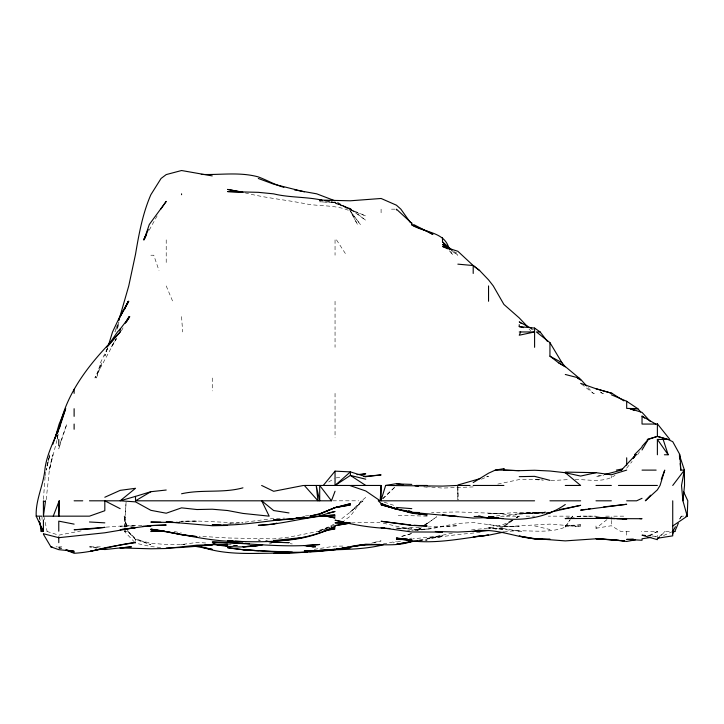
<?xml version="1.0" encoding="UTF-8"?>
<svg xmlns="http://www.w3.org/2000/svg" width="724" height="724" viewBox="0 0 724 724"><rect width="100%" height="100%" fill="white"/><g stroke="black" fill="none" stroke-linecap="round" stroke-linejoin="round"><path stroke-width="0.54" stroke-dasharray="3.62 2.71" d="M134.773 542.357L124.474 531.506L124.582 528.212M124.618 527.117L126.103 501.904L125.071 516.158L125.505 527.117M43.413 499.334L45.096 476.682M46.173 499.714L49.359 470.111L52.653 454.762L49.304 470.111L56.888 440.436M45.232 475.587L45.766 471.206M118.229 324.289L117.297 329.773L118.89 322.099M47.856 462.437L46.381 470.111L49.811 454.762L46.942 466.012M48.065 461.333L48.698 458.048M48.915 456.953L49.332 454.762M57.151 439.414L58.164 434.246M58.11 434.21L57.015 439.414L58.544 432.183M116.962 325.827L114.953 331.963L118.962 321.918M107.478 348.289L104.817 356.09L107.532 348.289M679.655 519.008L681.384 516.158L680.533 518.203L681.384 516.158L685.863 516.158M107.433 348.217L100.509 362.661L96.392 378.009L101.93 362.661L94.916 378.009L116.22 338.751L110.989 347.312L117.297 337.447M157.126 215.888L149.198 230.178M121.315 331.004L123.397 327.167M679.764 519.036L681.384 516.158M637.6 454.762L639.817 451.396M503.895 532.068C524.257 528.221 545.507 535.072 565.29 527.108L570.141 519.805M570.747 518.891L572.575 516.158L548.294 516.158M626.685 468.12L632.143 461.441M565.29 527.108L570.141 519.615M570.747 518.755L572.575 516.158M365.747 497.397L361.548 500.809L350.398 516.149L344.081 520.619M661.13 535.597L664.876 531.506L672.732 531.506M361.548 500.809L350.398 512.094L363.032 500.809L350.398 512.013L340.923 519.316M382.715 498.709L394.833 487.017M382.715 498.746L395.639 486.573M659.048 536.746L664.876 531.506M595.988 525.968L595.988 528.276L607.074 519.524M512.963 520.158L503.895 526.828L495.705 529.289M516.592 517.488L518.411 516.158L516.592 517.37M417.268 530.212L420.861 527.633M424.454 525.054L427.151 523.117L424.373 525.054M575.155 479.56C588.331 479.297 603.463 483.324 615.011 475.324M416.988 530.212L420.68 527.633M512.058 520.411L503.895 525.877L512.918 520.158M328.705 482.012L334.144 478.564M516.529 517.868L519.244 516.158L506.357 516.158M649.709 535.887L657.383 531.506L657.383 536.493L654.098 536.982M511.569 520.321C498.963 528.529 483.324 528.203 468.935 530.285M516.366 517.714L519.244 516.158M334.09 524.194L319.7 531.054L317.42 531.506L319.7 531.416L323.791 529.76M648.749 535.579L657.383 531.506L641.211 531.506M663.528 535.552L671.709 531.95M481.379 479.207L488.546 476.256L484.446 477.406M324.823 529.344L327.891 528.095M328.913 527.678L331.981 526.429M335.049 525.19L319.7 530.194L326.28 528.828M411.793 533.488L400.544 536.728L411.793 533.561M400.544 541.172L393.159 542.909M372.326 542.891L381.096 540.891L371.231 543.1M497.777 484.103L519.244 479.569L542.267 479.659M452.364 533.145L427.151 538.375L442.5 535.688L412.897 538.846M601.472 475.243L595.988 476.41L603.662 475.605M81.16 530.864L58.771 535.163L47.151 531.506L44.472 531.506M409.603 538.584L411.793 538.131M576.829 516.791L580.639 516.04L595.988 516.248M383.295 543.95L396.444 541.299M577.345 516.791L580.639 516.158L587.218 516.8M419.468 540.312L442.5 536.475L427.151 538.629L457.849 534.529L482.836 532.176M319.7 531.135L289.003 537.108L273.654 538.882L227.608 537.977L199.1 536.212M595.988 528.276L611.337 525.742L620.857 531.506L631.165 531.506M496.329 515.986L503.895 514.809L545.552 512.339M314.216 549.353L335.049 546.095L344.923 546.095M577.345 516.674L580.639 516.158M245.146 522.149L273.654 518.438L284.623 518.113M269.265 543.923L271.464 543.652M336.144 477.867L341.628 477.27M227.608 524.149L234.187 523.425M235.282 523.307L242.956 522.466M565.29 526.538L580.639 524.873L580.639 526.61L565.29 525.561L580.639 524.873M500.601 516.728L519.244 514.248L545.552 512.031L534.593 513.47L545.552 512.085L519.244 513.443L534.593 512.601L519.244 512.239L503.895 513.425L488.546 513.542L503.895 513.669L457.849 511.959L431.531 512.483M427.151 487.225L423.857 486.845L431.531 486.845M415.087 530.348L427.151 529.407L442.5 526.629L457.849 525.724L428.246 526.981M551.036 480.6L569.67 479.523M179.371 521.325L196.91 521.018L242.956 523.063M105.912 527.153L120.166 526.104L135.515 525.923L120.166 526.267L135.515 525.334L142.094 525.678M229.798 523.995L234.187 523.687M419.468 527.452L396.444 528.466L411.793 528.113L393.159 528.077M305.447 515.868L308.741 515.723M383.295 523.208L411.793 529.715L427.151 529.063L411.793 530.122L427.151 528.972L457.849 523.461L473.197 522.511L503.895 526.71L549.941 524.104L580.639 526.61M351.493 522.918L365.747 522.312L380 522.656M503.895 526.71L519.244 526.221L503.895 526.728L488.546 524.493M540.077 479.451L534.593 479.569L543.362 480.211M473.197 486.917L442.5 488.085L429.341 486.935M477.378 516.14L473.197 516.429L477.578 516.493M419.468 540.14L427.151 540.122L419.468 540.095M391.485 209.173L395.458 209.173M150.863 255.219L153.76 255.219L159.008 270.568M581.481 384.037L593.282 393.358L595.988 393.358M600.486 392.037L602.287 393.358L605.3 393.358M332.859 500.809L358.706 500.809M427.151 516.158L396.444 515.289M526.077 516.158L534.593 516.158M587.743 516.158L595.798 516.158M605.698 516.158L611.337 516.158L611.337 519.352M613.762 516.158L625.862 516.158M124.474 531.506L127.487 531.506M56.02 546.855L57.296 546.855M58.771 546.855L61.875 546.855M90.364 546.855L101.478 546.855M477.578 516.293L473.197 516.158L477.578 516.728M205.679 542.982L196.91 542.43L181.561 544.539L166.212 544.539L150.863 543.181L135.515 539.498L128.058 531.506L127.261 528.439L128.067 531.506L135.515 539.498L150.863 544.72L135.515 538.484L128.067 531.506M160.638 547.516L150.863 546.557L135.515 543.136M647.518 535.642L650.804 535.932M651.899 536.022L657.383 536.493M237.472 545.742L231.997 545.235L236.377 545.679M98.238 547.679L89.468 546.855L98.238 548.403M290.098 543.724L292.297 543.941M407.413 530.077L409.603 530.339M227.608 544.385L238.567 545.769M174.258 531.506L181.561 533.054M60.961 548.448L58.771 547.977L60.816 548.548M531.298 329.357L533.498 329.854M534.593 525.923L549.941 529.506L549.941 530.982M245.056 192.837C264.55 197.86 284.641 199.643 304.352 203.544C319.61 206.783 335.99 204.367 350.398 211.155L360.389 224.521L350.398 211.082L357.52 224.521L349.321 209.173L335.049 200.82M61.839 548.267L58.771 547.263L61.839 548.466M335.049 203.399L350.398 208.422L365.747 220.286L350.398 209.173L335.049 202.584L330.669 201.779L335.049 202.584L365.747 215.978L350.398 210.032L335.049 202.584L330.669 201.869L335.049 202.62L319.7 201.815L335.049 202.204L351.493 209.173M384.173 502.139L395.422 505.877M453.749 251.644L456.817 253.065M452.428 251.427L457.849 255.219L453.577 251.499M529.027 329.275L530.801 330.624M600.712 392.046L602.287 393.358M588.078 387.575L593.282 393.358M449.396 250.757L452.844 255.219L450.274 250.423M336.497 239.87L346.461 255.219M166.212 285.917L172.665 301.265M124.094 516.158L127.008 527.407L124.094 516.158L125.225 527.117M43.811 516.158L47.151 531.506M39.594 517.253L40.209 520.538M39.386 516.158L39.72 519.443M125.343 528.212L125.677 531.506L125.551 528.212M181.561 316.614L182.665 331.963M457.894 486.555L458.428 499.714M457.315 486.537L457.803 499.542L457.849 486.537M41.992 516.158L42.064 519.443M626.685 531.506L626.685 535.95M611.337 476.003L611.337 477.931M611.337 520.42L611.337 525.742M381.096 209.173L381.096 213.942M335.049 239.87L335.049 255.219M335.049 301.265L335.049 329.61M335.049 331.963L335.049 347.312M335.049 393.358L335.049 437.839M212.259 378.009L212.259 390.924M166.212 239.87L166.212 262.676M135.515 539.498L135.515 541.443M61.404 439.414L58.771 448.907L66.816 424.056L61.404 439.414M421.169 527.823L417.748 530.276L421.169 527.832M427.151 523.524L425.441 524.746L436.708 516.773L427.151 523.543M534.593 513.072L519.244 513.235L545.552 513.117L534.593 513.072M196.91 521.171L181.561 521.217L196.91 521.171M503.895 528.692L488.546 528.547L503.895 529.099L488.546 527.678L521.723 531.506L503.895 528.692M184.846 544.765L181.561 544.376L184.846 544.837M260.495 540.303L258.305 539.977L260.495 540.312"/><path stroke-width="1.09" d="M59.214 500.809L58.771 516.158L59.214 500.809L53.25 516.158M380.263 499.714L381.096 485.46L350.398 485.46M40.064 522.737L40.978 531.506L43.413 531.506L36.2 516.158C35.476 500.157 43.196 485.804 44.843 470.111C46.508 453.695 55.169 439.459 60.183 424.056C67.151 394.924 84.871 370.199 104.817 348.479L120.166 331.963L120.166 329.058L129.75 316.614L126.754 321.411M672.732 525.995L687.212 516.158L682.931 500.809L684.533 485.46L684.415 470.111L679.32 454.762M120.166 508.664L104.817 500.809L104.817 510.719L89.468 516.158L43.413 516.158L45.54 500.809L43.413 501.886M118.971 319.908L128.754 285.917L135.515 254.269C138.918 234.024 142.628 213.652 150.863 194.711L161.054 178.475L166.212 174.584L181.561 170.52L212.259 175.905M680.171 463.532L680.795 470.111L684.415 470.111L681.519 485.46L682.931 500.809M65.64 408.707L60.192 424.056L59.368 428.11L65.64 408.707L59.142 424.056L54.979 438.4M672.732 533.977L673.157 532.33M57.929 431.947L60.183 424.056M57.929 431.975L58.771 428.789M108.446 345.267L112.528 331.963L119.813 316.614L128.763 301.265L120.166 316.614L128.284 301.265L124.528 309.456M381.421 499.207L385.63 485.46L396.444 483.659L403.024 484.736M118.636 320.705L119.976 316.614M52.698 444.527L57.567 431.287M55.06 438.391L57.658 431.287M166.212 490.03L150.863 491.705L135.515 496.383L135.515 500.809L331.456 500.809L335.049 491.243M661.256 479.315L664.75 470.111L660.062 485.46L657.383 489.858L645.31 500.809L650.595 495.198M146.682 233.734L144.076 239.87L149.28 224.521L166.212 201.417L160.755 209.173M674.813 531.506L678.316 523.316M520.683 331.963L519.244 335.221L534.593 331.963L534.593 347.312M148.284 229.635L143.651 239.87L145.868 235.988M125.994 322.37L129.107 316.614L125.198 323.329M645.319 535.452L642.034 535.172L657.383 539.697L657.383 538.249L672.732 535.851L672.732 531.697L674.976 531.506L672.732 531.506L675.438 526.71M642.034 449.957L648.242 439.414L657.383 436.391L667.799 439.414L672.732 441.667L679.945 454.762L680.795 470.111M633.283 458.319L635.681 454.762M633.346 458.319L635.763 454.762L621.436 470.111L604.757 474.537M672.732 485.46L684.415 470.111M323.266 485.46L335.049 471.152L350.398 471.885L365.747 476.691L381.096 474.908L363.557 476.501L365.747 476.691M120.166 331.963L106.917 347.312L117.469 331.963L120.166 329.058M642.034 446.373L648.242 439.414M642.034 447.115L634.45 454.762L636.55 454.762M335.049 471.152L335.049 485.46L350.398 471.885L350.398 475.415L365.747 485.46M335.049 485.46L350.398 475.415L365.747 479.197M473.197 482.573L488.546 473.197L495.316 470.111L503.895 468.654L504.112 470.111L519.244 470.672L534.593 470.256L549.941 471.016L565.29 472.718L580.639 476.075L595.988 472.681L611.337 474.79L626.685 470.111M135.515 500.809L150.863 491.705M565.29 504.501C543.063 520.131 514.402 522.013 488.546 516.465L494.021 516.936M233.092 541.081L227.608 540.792C263.509 543.009 302.089 542.647 335.049 526.52C316.171 536.158 294.813 540.991 273.654 540.584L304.352 537.317M642.034 498.32L636.631 500.809L626.685 500.809M104.817 497.243L120.166 490.365L135.515 488.302L120.166 500.809L89.468 500.809M657.383 538.249L659.428 537.353M319.7 514.031L335.049 507.596L350.398 503.705L335.049 507.669M320.723 513.361L335.049 507.605L350.398 504.954L335.049 507.596L319.7 514.112L309.8 516.158L319.7 513.778M323.927 531.506L335.049 527.099L326.94 529.814M657.383 454.762L657.383 439.414L667.799 439.414L657.383 436.391L647.256 439.414M276.722 523.126L273.654 524.14L258.305 525.343C284.161 524.321 309.13 515.823 335.049 515.054L319.7 516.194L335.049 516.158M457.849 485.017L480.356 478.546M135.515 496.383L120.166 500.809L135.515 501.859L150.863 510.329L166.212 513.216L181.561 507.85L196.91 509.533L212.259 509.216L227.608 510.529L242.956 513.425L269.174 516.158L261.699 500.809L273.654 510.538L289.003 512.936M551.036 512.049L580.639 505.334L565.29 508.474M92.753 550.647L90.563 551.154L104.817 548.294M94.944 550.131L108.681 547.045M327.375 513.226L335.049 511.488L318.334 516.158L304.352 518.303L296.677 518.357L304.352 518.248L308.397 517.379M322.967 531.28L335.049 528.801L327.375 529.968M503.895 532.068L488.546 535.199L473.197 536.846L488.546 535.126C457.948 538.819 427.033 546.321 396.444 537.959L407.413 539.471M310.415 516.972L312.433 516.565M383.295 544.801C362.462 549.987 340.977 549.308 319.7 550.321L335.049 549.616L348.09 547.063M616.359 470.111L622.559 468.917M418.372 540.52L396.444 544.285L411.793 541.398C391.838 548.674 370.552 541.109 350.398 546.855L365.747 544.701L380 544.412M559.806 509.506L564.195 508.682M635.455 539.805L626.685 541.471L611.337 539.615L595.988 538.71L624.495 540.873M242.956 487.831C222.838 493.397 201.788 489.198 181.561 493.768M335.049 549.616L365.747 544.195L380 544.62M349.303 523.162L335.049 525.624L350.398 523.171L347.113 523.099M349.303 547.045C319.302 553.426 288.704 553.127 258.305 550.584M303.51 485.46L273.654 491.288L261.645 485.46M361.367 474.519L365.747 473.804L356.977 474.618M109.641 546.855L135.515 542.493C114.79 544.81 94.962 552.159 74.12 553.281L65.929 550.068M614.622 518.402L565.29 518.565L568.575 518.049M586.123 509.343L580.639 510.176L626.685 504.275L603.662 506.918M588.313 509.008L590.503 508.673M650.804 537.461L642.034 538.756L642.034 540.267L626.685 539.38L633.265 539.027M261.59 544.864C245.608 547.977 229.273 547.398 213.354 544.149L227.608 544.267L196.91 545.154L166.212 548.511L150.863 548.792L120.166 547.923L104.817 549.561L100.428 548.783M350.398 546.575L352.597 546.303M354.787 546.041L365.747 544.701L380 544.656M328.47 549.905L319.7 550.973L304.352 550.674L319.7 551.054L350.398 547.688L337.248 548.901M331.764 549.507L335.049 549.109M307.646 552.014L289.003 553.371L273.654 553.417L289.003 553.29C259.753 552.294 229.399 556.738 201.209 546.855M309.836 551.751L313.121 551.362M316.415 550.973L319.7 550.584M292.297 552.086C270.785 551.109 248.984 551.181 227.608 547.679L242.956 549.751L258.305 550.837M262.694 544.855L242.956 546.855L258.305 545.561L250.631 545.905M494.021 517.325L473.197 518.094L442.5 515.017L457.849 516.547L452.98 516.158M306.542 545.416L319.7 544.475C283.853 548.24 248.07 543 212.259 542.059L242.956 543.181M565.29 518.565L574.06 518.013M159.633 531.027L150.863 531.506L164.022 531.063M147.569 525.66L166.212 525.027L150.863 525.615L120.166 529.687L135.515 527.651L104.817 532.792L58.771 537.688L43.413 533.733M456.708 485.46L442.5 486.103L385.63 485.46M166.212 547.987L181.561 547.48L212.259 545.027L204.584 545.172M407.413 539.099L396.444 539.407L411.793 539.823M519.244 476.645L534.593 476.356L549.941 480.356M498.411 517.868L488.546 518.04L478.419 516.158L480.664 516.266M143.189 526.203L150.863 526.14L147.569 525.968M565.29 472.084L595.988 472.681M519.244 331.963L534.593 331.963M547.326 341.303L540.14 331.963L536.421 331.963L549.941 342.633L561.933 362.661L565.29 366.842L558.376 362.661L549.941 356.181L549.941 342.633M586.594 385.928L580.639 379.313L577.354 378.009L580.639 379.973L579.019 378.009L565.29 374.471M623.943 400.897L612.061 393.358L595.988 388.743L580.639 383.367M634.061 410.318L630.079 408.707L637.844 408.707L640.64 411.92M657.383 424.056L642.034 424.056L642.034 416.119L655.727 424.056M664.397 454.762L668.161 454.762L663.148 439.414M495.316 470.111L504.112 470.111M619.608 470.111L621.771 470.111M642.034 470.111L656.143 470.111M415.938 485.46L427.151 485.46M457.849 485.46L470.102 485.46M473.197 485.46L503.895 485.46M565.29 485.46L580.639 485.46L565.29 472.718M595.988 485.46L611.337 485.46M618.441 485.46L657.383 485.46M74.12 500.809L82.744 500.809M534.593 500.809L378.236 500.809L381.096 503.442L396.444 508.981L411.793 511.859L408.725 510.737M549.941 500.809L580.639 500.809M595.997 500.809L611.337 500.809M36.2 516.158L41.757 516.158M685.863 516.158L687.212 516.158L687.8 500.809L683.519 491.596M43.413 534.249L50.897 546.855L52.038 546.855M549.941 539.045L534.593 539L519.244 536.095L534.593 538.602L565.29 540.882L595.988 538.801L619.011 540.303M179.371 522.647L150.863 522.085L160.728 522.23M296.677 518.085L304.352 518.185C273.5 518.592 243.056 526.918 212.259 524.746L221.028 525.144M319.7 200.077L350.398 200.783L381.096 198.476L396.444 205.2L400.879 209.173L410.508 222.711M639.844 518.665L642.034 518.71L611.337 518.637L595.988 517.171L614.622 518.592M419.468 512.511L411.793 512.366L452.762 516.158M343.819 523.018L335.049 522.819L350.398 523.28L346.018 522.393M502.8 518.529L488.546 518.149L481.967 517.298M194.72 546.131L196.91 546.186L194.72 545.932M542.267 538.819C518.764 539.832 496.854 526.583 473.197 531.506L488.546 530.475L457.849 532.068L435.305 531.506L442.5 532.049L411.793 531.977L381.096 527.715L384.39 527.814M396.444 483.904L411.793 484.392M519.244 470.672L503.895 470.111L503.895 468.654M389.874 528.502C371.358 527.941 352.968 524.819 335.049 520.185L343.819 521.95M201.29 174.421C220.331 175.108 239.517 171.733 258.305 176.909C266.948 180.122 274.948 184.846 283.889 187.317M241.861 192.204L227.608 191.579L258.305 192.331L273.654 193.86C289.51 197.733 305.962 196.684 321.89 200.114M223.218 525.244L227.608 525.434L212.259 525.733L166.212 521.751L172.792 522.14M235.282 541.199L242.956 541.597C217.019 542.095 191.516 536.493 166.212 531.506L181.561 534.792L196.91 536.611L182.656 534.737M242.956 549.751L255.02 550.412M89.468 521.977L104.817 522.855M616.821 518.719L626.685 519.298L622.296 518.728M176.077 522.33L179.371 522.529M413.992 525.253L427.151 526.058L411.793 525.416L381.096 521.28L410.698 524.972M396.444 507.461L411.793 508.646M160.728 530.556L150.863 529.787L165.117 531.38L162.918 530.991M245.146 543.362L249.536 543.724M325.185 200.557L329.574 200.937L325.185 200.512M407.413 539.434L396.444 538.457L411.793 540.158M457.849 264.151L473.197 265.536L479.668 270.568L488.546 279.862L493.27 285.917L503.895 304.424L519.244 317.917L527.398 326.506M621.201 540.493L624.495 540.792M319.7 200.005L321.89 200.213M519.244 324.687L519.244 326.605L534.593 328.072L540.14 331.963M212.259 544.077L227.608 545.815L213.354 544.122M415.087 485.84L418.372 486.22M304.352 545.57L315.474 546.855L305.465 545.471M324.986 515.886L335.049 517.995L326.433 516.158M294.487 189.878L316.696 193.824L335.049 200.82M409.603 539.769L411.793 540.077M194.72 546.231L212.259 549.371L205.227 547.769M412.897 512.963L416.182 513.434M418.372 513.75L427.151 515.008L411.793 513.207L381.096 504.366L396.444 509.108L381.096 504.818L395.349 508.266M265.979 541.127L273.654 542.276L289.003 542.629L273.654 542.276L265.979 541.154M160.728 530.656L150.863 529.126L181.561 534.593M305.356 545.489L313.392 546.855L306.361 545.498M242.956 192.258L227.608 189.426L241.861 192.132M74.12 524.131L58.771 521.135L58.771 531.172M70.825 550.557L74.12 551.254L58.771 549.661L50.897 546.855M396.444 509.244L381.096 503.886L396.444 509.262L411.793 512.574M519.244 326.605L523.624 327.601M595.988 388.743L612.061 393.358M304.352 191.86L273.654 184.149L258.305 178.475M404.635 510.809L410.77 512.52M65.929 549.978L74.12 552.267L66.952 549.932M630.079 408.707L642.034 412.39L650.387 421.558M611.337 394.77L626.685 401.277L637.844 408.707L626.685 408.399L626.685 401.277M448.726 247.545C443.939 231.644 423.83 232.504 411.793 224.956L427.151 231.246L432.907 234.458L413.603 224.521M447.613 248.803L442.5 246.432L457.849 251.264L473.197 265.536L479.668 270.568M531.715 328.56L519.244 321.89L521.018 323.23M549.941 356.181L561.933 362.661M558.376 362.661L565.29 366.57L579.019 378.009M452.093 250.142L442.5 244.486L449.722 249.536M379.295 500.194L365.747 490.963L349.674 485.46L304.352 485.46L317.999 500.809L316.189 485.46L319.7 500.809L319.7 485.46L331.456 500.809M642.034 416.119L644.695 418.101M442.5 237.78L442.5 241.843L451.876 250.015M411.793 223.309L396.444 209.173L396.444 209.924M657.564 424.056L669.827 439.414M442.5 241.843L445.251 245.409M657.383 439.414L668.161 454.762M39.214 521.271L42.282 531.506L41.458 527.117M679.429 455.858L679.745 459.143M672.732 500.809L672.732 531.506M657.383 423.766L657.383 436.391M626.685 457.794L626.685 465.125M534.593 328.072L534.593 331.339M488.546 285.917L488.546 301.265M473.197 265.527L473.197 273.455M411.793 222.956L411.793 224.521M381.096 485.46L381.096 500.809M181.561 193.824L181.561 194.702M74.12 389.286L74.12 393.358M74.12 408.707L74.12 416.363M74.12 424.056L74.12 429.251M58.771 439.414L58.771 445.776M58.771 536.774L58.771 542.665M43.413 500.809L43.413 516.158M43.413 519.904L43.413 531.506M304.352 517.099L289.003 519.37L273.654 519.923L289.003 519.37L304.352 517.099M104.817 527.38L89.468 529.072L74.12 529.76L104.817 527.38M131.225 546.855L120.166 547.959L131.225 546.855M549.941 513.126L546.647 513.126L549.941 513.126M230.893 542.502L227.608 542.33L230.893 542.52"/></g></svg>
